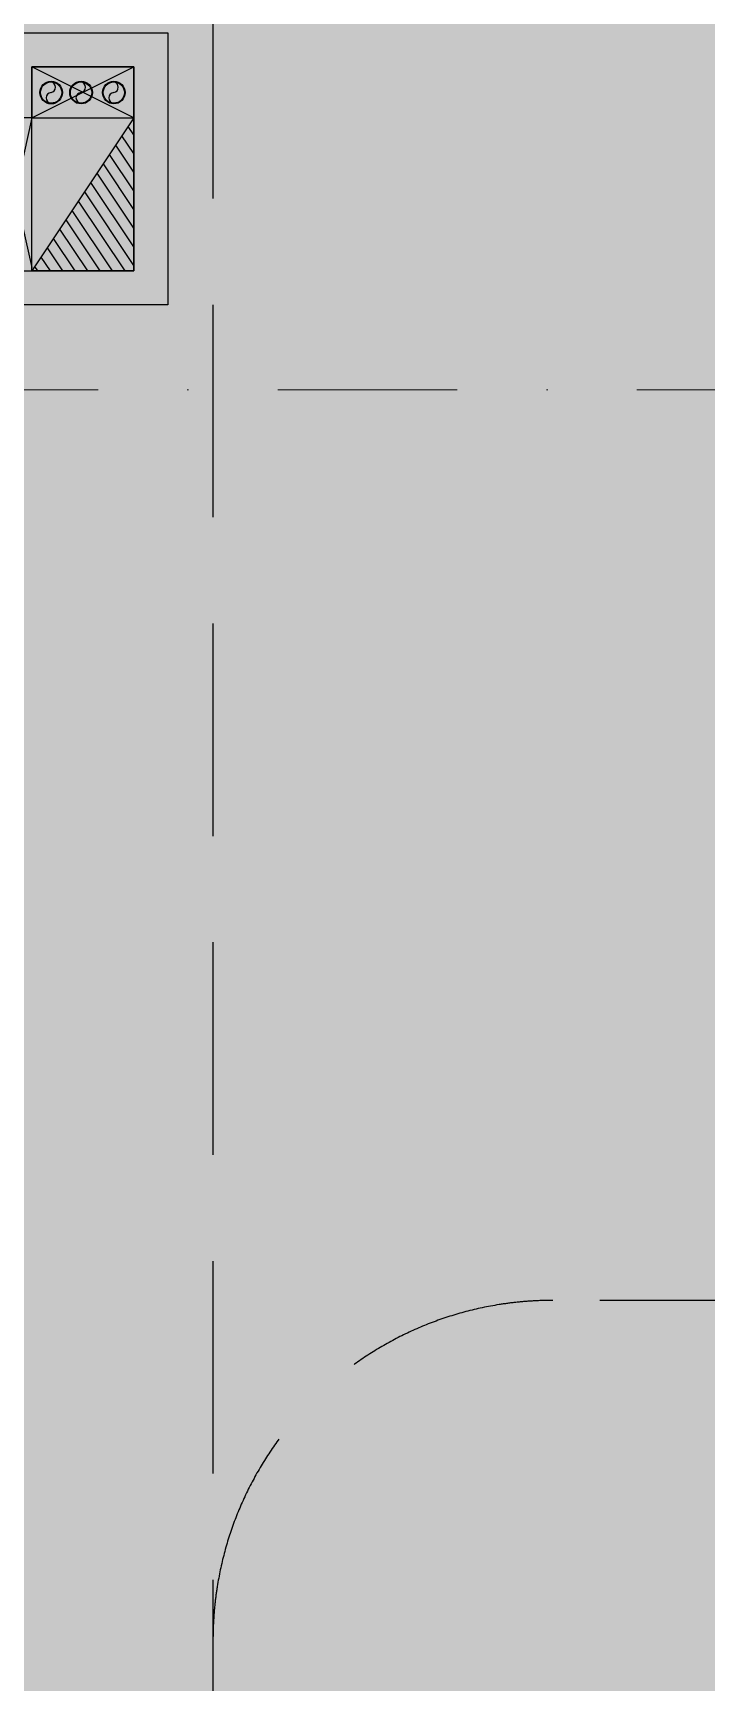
# Model space of a CAD drawing. Header units: millimetres. Extents: x 2509692 to 6766201, y 361130 to 898117.
# Drawn here: x 2539128 to 2543088, y 804792 to 814492 of the extents above; entities that cross this region are included whole.
import ezdxf

# ---------------------------------------------------------------- set-up
doc = ezdxf.new("R2010")
doc.units = ezdxf.units.MM
doc.header["$LTSCALE"] = 100
for name, pattern in [('( Hidden )', [0.375, 0.25, -0.125]), ('ACAD_ISO05W100', [33, 24, -3, 0, -3, 0, -3]), ('AUDIT_I_191030115539-19', [0]), ('DASHDOT', [1, 0.5, -0.25, 0, -0.25]), ('DD Cargo Road$0$X-DIAL-Phase 3A-Master Airfield Layout_South & ECT$0$DASHDOT2', [12.7, 6.35, -3.175, 0, -3.175]), ('HIDDEN', [0.375, 0.25, -0.125]), ('PAMIR A_GROUND FLOOR GRID$0$DGN Style 4', [21.13840796741298, 10.56260235723322, -5.281301178616609, 0.01320325294654152, -5.281301178616609])]:
    doc.linetypes.add(name, pattern=pattern)
doc.layers.get('0').update_dxf_attribs({"color": 8})
for name, color, linetype in [('A-DRIVEWAY ARROWS', 8, 'AUDIT_I_191030115539-19'), ('A_STAIRCASE WALL', 8, 'Continuous'), ('A_Travel length', 8, 'Continuous'), ('A_wall', 8, 'Continuous'), ('DRIVEWAY', 8, 'HIDDEN'), ('GLASS EDGE', 8, 'Continuous'), ('MEP_FIRE & PLUMBING', 8, 'Continuous')]:
    doc.layers.add(name, color=color, linetype=linetype)
for name, color, linetype, lineweight in [('AC-ZONING LINE', 8, 'Continuous', 15), ('CLOUD REFERNCE', 8, 'Continuous', 0), ('HACTH', 8, 'Continuous', 5), ('PAMIR A_GROUND FLOOR GRID$0$A_GRID 8.4 x 8.4 MT.', 8, 'PAMIR A_GROUND FLOOR GRID$0$DGN Style 4', 0)]:
    doc.layers.add(name, color=color, linetype=linetype, lineweight=lineweight)
pattern_1 = [(0, (-3035710.225486687, -862793.3745637138), (0, 6.985), [5.08, -1.905]), (90, (-3035710.225486687, -862793.3745637138), (-6.985, 4.277078946022131e-16), [5.08, -1.905])]

# ---------------------------------------------------------------- blocks, each defined once
blk = doc.blocks.new('ghkhgk')
at = {"layer": 'A-DRIVEWAY ARROWS', "linetype": '( Hidden )', "lineweight": -2, "ltscale": 50}
for p, q in [((3540686.732184101, 1769070.718892643), (3540686.732184101, 1704342.3312001)), ((3555462.925969192, 1755714.190657077), (3542686.732184101, 1755714.190657077))]:
    blk.add_line(p, q, dxfattribs=at)
blk.add_arc((3542686.732184101, 1753714.190657077), 2000, 90, 180, dxfattribs=at)
blk = doc.blocks.new('staicases')
at = {"layer": 'CLOUD REFERNCE', "linetype": 'DASHDOT', "ltscale": 10, "const_width": 100}
blk.add_lwpolyline([(5606950.692127585, 530001.5088668949), (5615273.97454018, 530001.5088668951), (5615273.97454018, 519159.4459621499), (5606950.692127585, 519168.7646520028)], close=True, dxfattribs=at)
blk = doc.blocks.new('PAMIR A_GROUND FLOOR GRID')
at = {"layer": 'PAMIR A_GROUND FLOOR GRID$0$A_GRID 8.4 x 8.4 MT.'}
blk.add_line((2515201.751737298, 812393.3745637487), (2648618.699235708, 812393.3745637487), dxfattribs=at)
blk = doc.blocks.new('A$C5d815a77')
at = {"layer": 'PAMIR A_GROUND FLOOR GRID$0$A_GRID 8.4 x 8.4 MT.'}
blk.add_blockref('PAMIR A_GROUND FLOOR GRID', (0, 0), dxfattribs=at)
blk = doc.blocks.new('A$C29A2079D')
at = {"layer": 'HACTH', "true_color": 0xf7f2ee, "transparency": 33554602}
h = blk.add_hatch(dxfattribs=at)
h.set_pattern_fill('ANGLE')
h.set_pattern_definition(pattern_1)
edge = h.paths.add_edge_path()
edge.add_line((74677.72020384343, -8850.000032823416), (75150.74474390224, -8850.000032823416))
edge.add_line((75150.74474390224, -8850.000032823416), (75150.74463092862, 5800.00245494023))
edge.add_line((75150.74463092862, 5800.00245494023), (101365.6008811453, 5800.002042986569))
edge.add_arc((101365.6008890024, 6300.002042986569), 500.0000000000001, 269.9999990996423, 360)
edge.add_line((101865.6008890024, 6300.002042986569), (101865.6008890024, 10999.99880294409))
edge.add_arc((101365.6008890024, 10999.99880294409), 499.9999999998837, 0, 89.99999927680037)
edge.add_line((101365.6008953135, 11499.99880294397), (17750.00040749973, 11499.99985832325))
edge.add_arc((17750.00040118862, 10999.99985832314), 500.0000000001049, 89.99999927680037, 179.9999991683311)
edge.add_line((17250.00040118862, 10999.99986558082), (17250.00011305977, -8850.000032826909))
edge.add_line((17250.00011305977, -8850.000032826909), (14227.72200945206, -8849.989119280945))
edge.add_arc((14227.72020393563, -9349.989119277801), 500.0000000001021, 89.99979310305795, 180)
edge.add_line((13727.72020393563, -9349.989119277801), (13727.7202039361, -15850.00003282109))
edge.add_arc((14227.7202039361, -15850.00003282109), 500.0000000000155, 180, 270)
edge.add_line((14227.7202039361, -16350.00003282109), (17477.72016625665, -16350.0000328212))
edge.add_line((17477.72016625665, -16350.0000328212), (17477.72024096688, -50928.65994611883))
edge.add_line((17477.72024096688, -50928.65994611883), (7977.720203938894, -50928.65994611999))
edge.add_arc((7977.720203938894, -50428.65994611999), 500.0000000000244, 180, 270, ccw=False)
edge.add_line((7477.720203938894, -50428.65994611999), (7477.720203937963, -42324.77172258543))
edge.add_arc((6977.720203937963, -42324.77172258543), 500.000000000027, 0, 90.00029840904385)
edge.add_line((6977.717599827796, -41824.77172259218), (3585.919680373278, -41824.78938782297))
edge.add_arc((3585.922284484375, -42324.78938781621), 499.9999999999605, 90.00029840915056, 180.0016768393758)
edge.add_line((3085.922284698579, -42324.80402100028), (3086.417647515424, -59250.81322039932))
edge.add_line((3086.417647515424, -59250.81322039932), (1174.843635680154, -59251.2285981098))
edge.add_arc((1174.952283946797, -59751.22858630528), 499.9999999999362, 90.01245017435812, 179.9888473949658)
edge.add_line((674.9522934188135, -59751.13126146689), (666.5283366511576, -103028.6581141829))
edge.add_spline(control_points=[(666.5283366618678, -103028.6581142592), (702.2118632229976, -103334.0928661168), (770.3263402353041, -103917.1217982032), (1633.273577268701, -104788.0659779258), (2900.975547151174, -104985.6463381122), (3057.553887617774, -105752.7602435471), (3087.727095316164, -105900.5858439967)], knot_values=[0, 0, 0, 0, 894.9239040212971, 1708.274925780144, 3539.028112087257, 3976.033278924955, 3976.033278924955, 3976.033278924955, 3976.033278924955], degree=3, periodic=0)
edge.add_line((3087.727095316164, -105900.5858439966), (3084.304351131432, -120205.425934782))
edge.add_spline(control_points=[(3084.389380979817, -119850.0565798513), (3085.288252723403, -120024.7909482011), (3089.733723946381, -120888.9594033558), (1674.314896147233, -121331.1940659072), (753.2731861006469, -122298.7213929507), (700.6456142677926, -122943.3042449391), (677.3476155218668, -123228.658289486)], knot_values=[0, 0, 0, 0, 503.0303896076502, 2487.793321878633, 3539.31911400292, 4374.600504337376, 4374.600504337376, 4374.600504337376, 4374.600504337376], degree=3, periodic=0)
edge.add_line((677.3476155218668, -123228.658289486), (677.3476155218668, -170200.000000341))
edge.add_arc((1177.347615521867, -170200.000000341), 500, 180, 270)
edge.add_line((1177.347615521867, -170700.000000341), (7477.720203947276, -170700.000000341))
edge.add_line((7477.720203947276, -170700.000000341), (90977.72048801882, -170700.000000341))
edge.add_arc((90977.72048801882, -170200.000000341), 500.0000000000068, 270, 360.0004346159025)
edge.add_line((91477.72048800439, -170199.9962076017), (91477.34761556378, -121043.9115923548))
edge.add_line((91477.34761556378, -121043.9115923548), (84677.347615493, -121043.9115923548))
edge.add_line((84677.347615493, -121043.9115923548), (84677.34761549206, -137449.9973115951))
edge.add_line((84677.34761549206, -137449.9973115951), (74677.72020390863, -137449.9973115951))
edge.add_line((74677.72020390863, -137449.9973115951), (74677.72020390816, -111849.9967855532))
edge.add_arc((75177.72020390816, -111849.9967855532), 499.9999999999969, 90, 180, ccw=False)
edge.add_line((75177.72020390816, -111349.9967855532), (91477.7202039212, -111349.9967855533))
edge.add_line((91477.7202039212, -111349.9967855533), (91477.34761548741, -50849.99999988254))
edge.add_line((91477.34761548741, -50849.99999988254), (75177.72020384343, -50849.99999988254))
edge.add_arc((75177.72020384343, -50349.99999988254), 500, 180, 270, ccw=False)
edge.add_line((74677.72020384343, -50349.99999988254), (74677.72020384343, -8850.000032823416))
h.paths.add_polyline_path([(24750.90507499827, -22799.70378281234, -0.4142128488165438), (25250.90507499687, -22299.70500092988), (67150.00011317804, -22299.70500092988, -0.4142135623730951), (67650.00011317804, -22799.70500092988), (67650.00011317804, -50849.99748587282), (24750.83673788933, -50849.99748587282)], flags=16)
h.paths.add_polyline_path([(16977.72070462955, -58350.00168948586, -0.4142142934570974), (17477.72070462815, -58850.002937524), (17477.60962925339, -103349.9972341546, -0.4142128066417197), (16977.60967133101, -103849.9959861165), (7977.720245304983, -103849.9967434827, -0.4142135869408332), (7477.720203228761, -103349.9967436193), (7477.720191065688, -58850.00168962253, -0.414213562453151), (7977.720191065688, -58350.00168948586)], flags=16)
h.paths.add_polyline_path([(24549.7595276935, -57647.90421519824), (67377.7202424691, -57647.90751718637, -0.4142135397913503), (67877.7202039198, -58147.90751718637), (67877.7202039198, -67649.99639754207), (51077.34761551162, -67649.99639754207), (51077.34761551302, -95449.9967855924), (41077.34761551488, -95449.99678559275), (41077.34761551116, -67649.9967855463), (24049.75278779818, -67649.9967855463), (24049.7594891442, -58147.90386257367, -0.4142133783920631)], flags=16)
h.paths.add_polyline_path([(24277.74044461269, -75149.99678556959), (34277.72020393889, -75149.99678556959), (34277.72020393983, -100849.9951631698), (57877.35476019466, -100849.9886023923), (57877.34761551069, -75149.99520528992), (67877.7202039198, -75149.99520528968), (67877.7202039198, -103849.9951283979, -0.4142135623730951), (65877.7202039198, -105849.9951283979), (26277.72152255056, -105849.9951283979, -0.4142137554791802), (24277.72152255103, -103849.9938097872)], flags=16)
h.paths.add_polyline_path([(24750.50602031359, -17250.00168242492), (24750.74474411504, -16349.99678558123), (25177.69469711743, -16349.99832731171), (25177.72177987266, -8849.996718808892), (24750.69172938028, -8849.996785395662), (24750.74463101709, 5800.003246951848), (67650.00000001816, 5800.002572810859), (67650.00000001816, -17250.0016882451)], flags=16)
h.paths.add_polyline_path([(74677.34984666249, -58849.9967341458, -0.4142135623730955), (75177.34984666249, -58349.9967341458), (84677.347615493, -58349.9967341458), (84677.72020391002, -103849.9950761143), (75177.34984666388, -103849.9950761143, -0.4142135623730913), (74677.34984666388, -103349.9950761143)], flags=16)
h.paths.add_polyline_path([(17477.34761546599, -111849.9991935348), (17477.34761546692, -164728.6582895006, -0.4142135623731482), (16977.34761546692, -165228.6582895006), (7977.347615476698, -165228.6582894996, -0.4142135623735518), (7477.347615476698, -164728.6582894988), (7477.347615566105, -111350.000032794), (16977.34757129429, -111349.9991935348, -0.4142135882481751)], flags=16)
h.paths.add_polyline_path([(67877.7202039198, -111349.9984422437), (67877.7202039198, -119828.6582894552), (67650.00011306442, -119828.6582894552), (67650.00011282042, -139400.2943024131, -0.414213562369446), (67150.00011282042, -139900.2943024068), (25250.74474398885, -139900.2943024068, -0.4142135623730312), (24750.74474398885, -139400.294302407), (24750.7447439828, -111349.9984422437)], flags=16)
h.paths.add_polyline_path([(84450.07187582925, -144949.9980063264), (84450.00191825395, -164323.2827840692, -0.4142125047263422), (83950.00191825721, -164823.2809785525), (67527.72020386625, -164823.2809785525), (67527.72020386625, -164549.9532391649), (41474.24694886571, -164549.9532391649), (41474.24694886571, -164978.6600939317), (24627.34761553397, -164978.6600939317), (24627.7202039496, -153349.9999998847), (25177.72294928925, -153349.9999998847), (25177.72177981399, -145849.9967190226), (24750.74075117288, -145849.9967856017), (24750.74400109891, -144949.9979980789)], flags=16)
blk = doc.blocks.new('A$C72A00BA6')
at = {"layer": 'HACTH', "true_color": 0xf7f2ee, "transparency": 33554602}
h = blk.add_hatch(dxfattribs=at)
h.set_pattern_fill('ANGLE')
h.set_pattern_definition(pattern_1)
edge = h.paths.add_edge_path()
edge.add_line((74677.72020384343, -8850.000032823416), (75150.74474390224, -8850.000032823416))
edge.add_line((75150.74474390224, -8850.000032823416), (75150.74463092862, 5800.00245494023))
edge.add_line((75150.74463092862, 5800.00245494023), (101365.6008811453, 5800.002042986569))
edge.add_arc((101365.6008890024, 6300.002042986569), 500.0000000000001, 269.9999990996423, 360)
edge.add_line((101865.6008890024, 6300.002042986569), (101865.6008890024, 10999.99880294409))
edge.add_arc((101365.6008890024, 10999.99880294409), 499.9999999998837, 0, 89.99999927680037)
edge.add_line((101365.6008953135, 11499.99880294397), (17750.00040749973, 11499.99985832325))
edge.add_arc((17750.00040118862, 10999.99985832314), 500.0000000001049, 89.99999927680037, 179.9999991683311)
edge.add_line((17250.00040118862, 10999.99986558082), (17250.00011305977, -8850.000032826909))
edge.add_line((17250.00011305977, -8850.000032826909), (14227.72200945206, -8849.989119280945))
edge.add_arc((14227.72020393563, -9349.989119277801), 500.0000000001021, 89.99979310305795, 180)
edge.add_line((13727.72020393563, -9349.989119277801), (13727.7202039361, -15850.00003282109))
edge.add_arc((14227.7202039361, -15850.00003282109), 500.0000000000155, 180, 270)
edge.add_line((14227.7202039361, -16350.00003282109), (17477.72016625665, -16350.0000328212))
edge.add_line((17477.72016625665, -16350.0000328212), (17477.72024096688, -50928.65994611883))
edge.add_line((17477.72024096688, -50928.65994611883), (7977.720203938894, -50928.65994611999))
edge.add_arc((7977.720203938894, -50428.65994611999), 500.0000000000244, 180, 270, ccw=False)
edge.add_line((7477.720203938894, -50428.65994611999), (7477.720203937963, -42324.77172258543))
edge.add_arc((6977.720203937963, -42324.77172258543), 500.000000000027, 0, 90.00029840904385)
edge.add_line((6977.717599827796, -41824.77172259218), (3585.919680373278, -41824.78938782297))
edge.add_arc((3585.922284484375, -42324.78938781621), 499.9999999999605, 90.00029840915056, 180.0016768393758)
edge.add_line((3085.922284698579, -42324.80402100028), (3086.417647515424, -59250.81322039932))
edge.add_line((3086.417647515424, -59250.81322039932), (1174.843635680154, -59251.2285981098))
edge.add_arc((1174.952283946797, -59751.22858630528), 499.9999999999362, 90.01245017435812, 179.9888473949658)
edge.add_line((674.9522934188135, -59751.13126146689), (666.5283366511576, -103028.6581141829))
edge.add_spline(control_points=[(666.5283366618678, -103028.6581142592), (702.2118632229976, -103334.0928661168), (770.3263402353041, -103917.1217982032), (1633.273577268701, -104788.0659779258), (2900.975547151174, -104985.6463381122), (3057.553887617774, -105752.7602435471), (3087.727095316164, -105900.5858439967)], knot_values=[0, 0, 0, 0, 894.9239040212971, 1708.274925780144, 3539.028112087257, 3976.033278924955, 3976.033278924955, 3976.033278924955, 3976.033278924955], degree=3, periodic=0)
edge.add_line((3087.727095316164, -105900.5858439966), (3084.304351131432, -120205.425934782))
edge.add_spline(control_points=[(3084.389380979817, -119850.0565798513), (3085.288252723403, -120024.7909482011), (3089.733723946381, -120888.9594033558), (1674.314896147233, -121331.1940659072), (753.2731861006469, -122298.7213929507), (700.6456142677926, -122943.3042449391), (677.3476155218668, -123228.658289486)], knot_values=[0, 0, 0, 0, 503.0303896076502, 2487.793321878633, 3539.31911400292, 4374.600504337376, 4374.600504337376, 4374.600504337376, 4374.600504337376], degree=3, periodic=0)
edge.add_line((677.3476155218668, -123228.658289486), (677.3476155218668, -170200.000000341))
edge.add_arc((1177.347615521867, -170200.000000341), 500, 180, 270)
edge.add_line((1177.347615521867, -170700.000000341), (7477.720203947276, -170700.000000341))
edge.add_line((7477.720203947276, -170700.000000341), (90977.72048801882, -170700.000000341))
edge.add_arc((90977.72048801882, -170200.000000341), 500.0000000000068, 270, 360.0004346159025)
edge.add_line((91477.72048800439, -170199.9962076017), (91477.34761556378, -121043.9115923548))
edge.add_line((91477.34761556378, -121043.9115923548), (84677.347615493, -121043.9115923548))
edge.add_line((84677.347615493, -121043.9115923548), (84677.34761549206, -137449.9973115951))
edge.add_line((84677.34761549206, -137449.9973115951), (74677.72020390863, -137449.9973115951))
edge.add_line((74677.72020390863, -137449.9973115951), (74677.72020390816, -111849.9967855532))
edge.add_arc((75177.72020390816, -111849.9967855532), 499.9999999999969, 90, 180, ccw=False)
edge.add_line((75177.72020390816, -111349.9967855532), (91477.7202039212, -111349.9967855533))
edge.add_line((91477.7202039212, -111349.9967855533), (91477.34761548741, -50849.99999988254))
edge.add_line((91477.34761548741, -50849.99999988254), (75177.72020384343, -50849.99999988254))
edge.add_arc((75177.72020384343, -50349.99999988254), 500, 180, 270, ccw=False)
edge.add_line((74677.72020384343, -50349.99999988254), (74677.72020384343, -8850.000032823416))
h.paths.add_polyline_path([(24750.90507499827, -22799.70378281234, -0.4142128488165438), (25250.90507499687, -22299.70500092988), (67150.00011317804, -22299.70500092988, -0.4142135623730951), (67650.00011317804, -22799.70500092988), (67650.00011317804, -50849.99748587282), (24750.83673788933, -50849.99748587282)], flags=16)
h.paths.add_polyline_path([(16977.72070462955, -58350.00168948586, -0.4142142934570974), (17477.72070462815, -58850.002937524), (17477.60962925339, -103349.9972341546, -0.4142128066417197), (16977.60967133101, -103849.9959861165), (7977.720245304983, -103849.9967434827, -0.4142135869408332), (7477.720203228761, -103349.9967436193), (7477.720191065688, -58850.00168962253, -0.414213562453151), (7977.720191065688, -58350.00168948586)], flags=16)
h.paths.add_polyline_path([(24549.7595276935, -57647.90421519824), (67377.7202424691, -57647.90751718637, -0.4142135397913503), (67877.7202039198, -58147.90751718637), (67877.7202039198, -67649.99639754207), (51077.34761551162, -67649.99639754207), (51077.34761551302, -95449.9967855924), (41077.34761551488, -95449.99678559275), (41077.34761551116, -67649.9967855463), (24049.75278779818, -67649.9967855463), (24049.7594891442, -58147.90386257367, -0.4142133783920631)], flags=16)
h.paths.add_polyline_path([(24277.74044461269, -75149.99678556959), (34277.72020393889, -75149.99678556959), (34277.72020393983, -100849.9951631698), (57877.35476019466, -100849.9886023923), (57877.34761551069, -75149.99520528992), (67877.7202039198, -75149.99520528968), (67877.7202039198, -103849.9951283979, -0.4142135623730951), (65877.7202039198, -105849.9951283979), (26277.72152255056, -105849.9951283979, -0.4142137554791802), (24277.72152255103, -103849.9938097872)], flags=16)
h.paths.add_polyline_path([(24750.50602031359, -17250.00168242492), (24750.74474411504, -16349.99678558123), (25177.69469711743, -16349.99832731171), (25177.72177987266, -8849.996718808892), (24750.69172938028, -8849.996785395662), (24750.74463101709, 5800.003246951848), (67650.00000001816, 5800.002572810859), (67650.00000001816, -17250.0016882451)], flags=16)
h.paths.add_polyline_path([(74677.34984666249, -58849.9967341458, -0.4142135623730955), (75177.34984666249, -58349.9967341458), (84677.347615493, -58349.9967341458), (84677.72020391002, -103849.9950761143), (75177.34984666388, -103849.9950761143, -0.4142135623730913), (74677.34984666388, -103349.9950761143)], flags=16)
h.paths.add_polyline_path([(17477.34761546599, -111849.9991935348), (17477.34761546692, -164728.6582895006, -0.4142135623731482), (16977.34761546692, -165228.6582895006), (7977.347615476698, -165228.6582894996, -0.4142135623735518), (7477.347615476698, -164728.6582894988), (7477.347615566105, -111350.000032794), (16977.34757129429, -111349.9991935348, -0.4142135882481751)], flags=16)
h.paths.add_polyline_path([(67877.7202039198, -111349.9984422437), (67877.7202039198, -119828.6582894552), (67650.00011306442, -119828.6582894552), (67650.00011282042, -139400.2943024131, -0.414213562369446), (67150.00011282042, -139900.2943024068), (25250.74474398885, -139900.2943024068, -0.4142135623730312), (24750.74474398885, -139400.294302407), (24750.7447439828, -111349.9984422437)], flags=16)
h.paths.add_polyline_path([(84450.07187582925, -144949.9980063264), (84450.00191825395, -164323.2827840692, -0.4142125047263422), (83950.00191825721, -164823.2809785525), (67527.72020386625, -164823.2809785525), (67527.72020386625, -164549.9532391649), (41474.24694886571, -164549.9532391649), (41474.24694886571, -164978.6600939317), (24627.34761553397, -164978.6600939317), (24627.7202039496, -153349.9999998847), (25177.72294928925, -153349.9999998847), (25177.72177981399, -145849.9967190226), (24750.74075117288, -145849.9967856017), (24750.74400109891, -144949.9979980789)], flags=16)
blk = doc.blocks.new('F-PIPE')
at = {"color": 0, "ltscale": 0.5}
for radius in [80, 75]:
    blk.add_circle((0, 0), radius, dxfattribs=at)
for centre, radius, start, end in [((-37.5, -1.813148440793155), 37.54380784188989, 2.768131030005589, 177.2318689699944), ((37.5, 6.625682934653013), 38.08083079915725, 190.019886377058, 349.9801136229419)]:
    blk.add_arc(centre, radius, start, end, dxfattribs=at)
blk = doc.blocks.new('FHC - 06')
at = {"layer": 'MEP_FIRE & PLUMBING'}
h = blk.add_hatch(dxfattribs=at)
h.set_pattern_fill('ANSI31', color=1, scale=500.0407432781106, angle=27.4292893529178, style=0)
h.set_pattern_definition([(65.4328401672804, (-2854442305.780761, -1567385651.949726), (56.846791805998, -25.98709104582077), [])])
h.paths.add_polyline_path([(2560252.994920486, 733242.493717981), (2561152.991602373, 732643.1436593442), (2561153.009107951, 733242.8410849348)])
at = {"layer": 'MEP_FIRE & PLUMBING', "color": 6, "ltscale": 0.5}
for p, q in [((2560252.994981798, 732642.9286273408), (2559953.009142475, 733242.4937166423)), ((2560252.99492004, 733242.493717981), (2559953.009145228, 732642.9286273408))]:
    blk.add_line(p, q, dxfattribs=at)
at = {"layer": 'MEP_FIRE & PLUMBING', "color": 4}
for p, q in [((2560253.009027733, 732442.9880753916), (2561132.177466529, 732643.1308816278)), ((2560253.009027733, 732643.1308816278), (2561153.010789662, 732442.9880753916))]:
    blk.add_line(p, q, dxfattribs=at)
at = {"layer": 'MEP_FIRE & PLUMBING', "color": 6, "ltscale": 0.5}
blk.add_lwpolyline([(2560252.994920486, 733242.493717981), (2559953.009083916, 733242.493717981), (2559953.009145228, 732642.9286273408), (2560252.994981798, 732642.9286273408)], close=True, dxfattribs=at)
at = {"layer": 'MEP_FIRE & PLUMBING', "color": 1}
blk.add_lwpolyline([(2560252.99492004, 733242.493717981), (2561153.010789662, 732643.1308816278), (2561153.009105489, 733242.7566705048), (2560252.99492004, 733242.493717981)], dxfattribs=at)
at = {"layer": 'MEP_FIRE & PLUMBING', "color": 4}
blk.add_lwpolyline([(2561153.010789662, 732442.9880753916), (2561153.010789662, 732643.1308816278), (2560253.009027733, 732643.1308816278), (2560253.009027733, 732442.9880753916)], close=True, dxfattribs=at)
at = {"layer": 'MEP_FIRE & PLUMBING', "color": 230, "linetype": 'ACAD_ISO05W100', "ltscale": 30, "xscale": 0.8333333333333348, "yscale": 0.8333333333333348, "zscale": 0.8333333333333348, "rotation": 179.9356498058615}
blk.add_blockref('F-PIPE', (2560103.457703207, 733125.0316603368), dxfattribs=at)
at = {"layer": 'MEP_FIRE & PLUMBING', "color": 11, "linetype": 'ACAD_ISO05W100', "ltscale": 30, "xscale": 0.8333333333333348, "yscale": 0.8333333333333348, "zscale": 0.8333333333333348, "rotation": 179.9356498058615}
blk.add_blockref('F-PIPE', (2560103.457703207, 732932.1163472616), dxfattribs=at)
at = {"layer": 'MEP_FIRE & PLUMBING', "color": 240, "xscale": 0.8333333333333348, "yscale": 0.8333333333333348, "zscale": 0.8333333333333348, "rotation": 179.9356498058615}
blk.add_blockref('F-PIPE', (2560103.572116312, 732756.0109045075), dxfattribs=at)

msp = doc.modelspace()

# ---------------------------------------------------------------- hatches: boundary and pattern name
at = {"transparency": 33554687}
h = msp.add_hatch(color=9, dxfattribs=at)
h.dxf.hatch_style = 1
h.paths.add_polyline_path([(2526244.624598415, 874293.3745635571), (2637575.82637569, 874293.3745635571), (2637575.826375689, 692093.3745633727), (2526244.624598415, 692093.3745633727)], flags=16)
h.paths.add_polyline_path([(2525844.624598415, 874693.3745635571), (2637975.82637569, 874693.3745635571), (2637975.82637569, 691693.3745633727), (2525844.624598415, 691693.3745633727)])

# ---------------------------------------------------------------- linework, layer by layer
at = {"layer": 'A_STAIRCASE WALL'}
for points in [[(2539920.830829614, 814492.0668694342), (2539920.830829614, 812892.4592635257), (2538921.730405192, 812892.4592635257), (2538921.730405192, 814492.0668694342)], [(2539720.830829614, 814292.0668694342), (2539720.830829614, 813092.4592635257), (2539121.730405192, 813092.4592635257), (2539121.730405192, 814292.0668694342)]]:
    msp.add_lwpolyline(points, close=True, dxfattribs=at)
at = {"layer": 'A_Travel length', "linetype": 'DD Cargo Road$0$X-DIAL-Phase 3A-Master Airfield Layout_South & ECT$0$DASHDOT2', "const_width": 300}
for points in [[(2540186.732184101, 814603.3064439684), (2553014.109476212, 804519.2195350642), (2559814.192467535, 795275.4296218485), (2571647.922000434, 786660.0242482417)], [(2539400.474631594, 781723.189510111), (2539359.517578186, 803543.374563785), (2539363.365487073, 814268.2081583963)]]:
    msp.add_lwpolyline(points, dxfattribs=at)
at = {"layer": 'AC-ZONING LINE', "const_width": 200}
msp.add_lwpolyline([(2603568.37329608, 764760.4503464017), (2603619.328563182, 795132.7374588136), (2588890.059737686, 795144.8133276881), (2586551.541675383, 795141.9206996904), (2586551.541675441, 795141.9206996904), (2564989.351383466, 795144.8414834113), (2564998.384886696, 803471.4652158088), (2543388.318279271, 803466.0266696933), (2543388.318279271, 820045.1797196234), (2539122.090853082, 820039.741173508), (2539122.090853082, 803460.5881235779), (2526255.12794013, 803447.784300313), (2526149.668467314, 759844.375753515), (2543188.172947947, 759803.9357356547), (2543188.46361011, 764725.5066206439)], close=True, dxfattribs=at)

# ---------------------------------------------------------------- block references
msp.add_blockref('A$C5d815a77', (0, 0))
at = {"layer": 'A-DRIVEWAY ARROWS'}
msp.add_blockref('ghkhgk', (-1000500, -948677.0998125081), dxfattribs=at)
at = {"layer": 'A_wall'}
msp.add_blockref('staicases', (-3075567.388836833, 283714.4665995941), dxfattribs=at)
at = {"layer": 'DRIVEWAY', "color": 2}
msp.add_blockref('A$C29A2079D', (2535710.598075103, 862793.3762204055), dxfattribs=at)
at = {"layer": 'GLASS EDGE'}
msp.add_blockref('A$C72A00BA6', (2535710.598075103, 862793.3762204055), dxfattribs=at)
at = {"layer": 'MEP_FIRE & PLUMBING', "rotation": 270}
msp.add_blockref('FHC - 06', (1806478.337112973, 3374245.076011909), dxfattribs=at)

doc.saveas('drawing.dxf')
